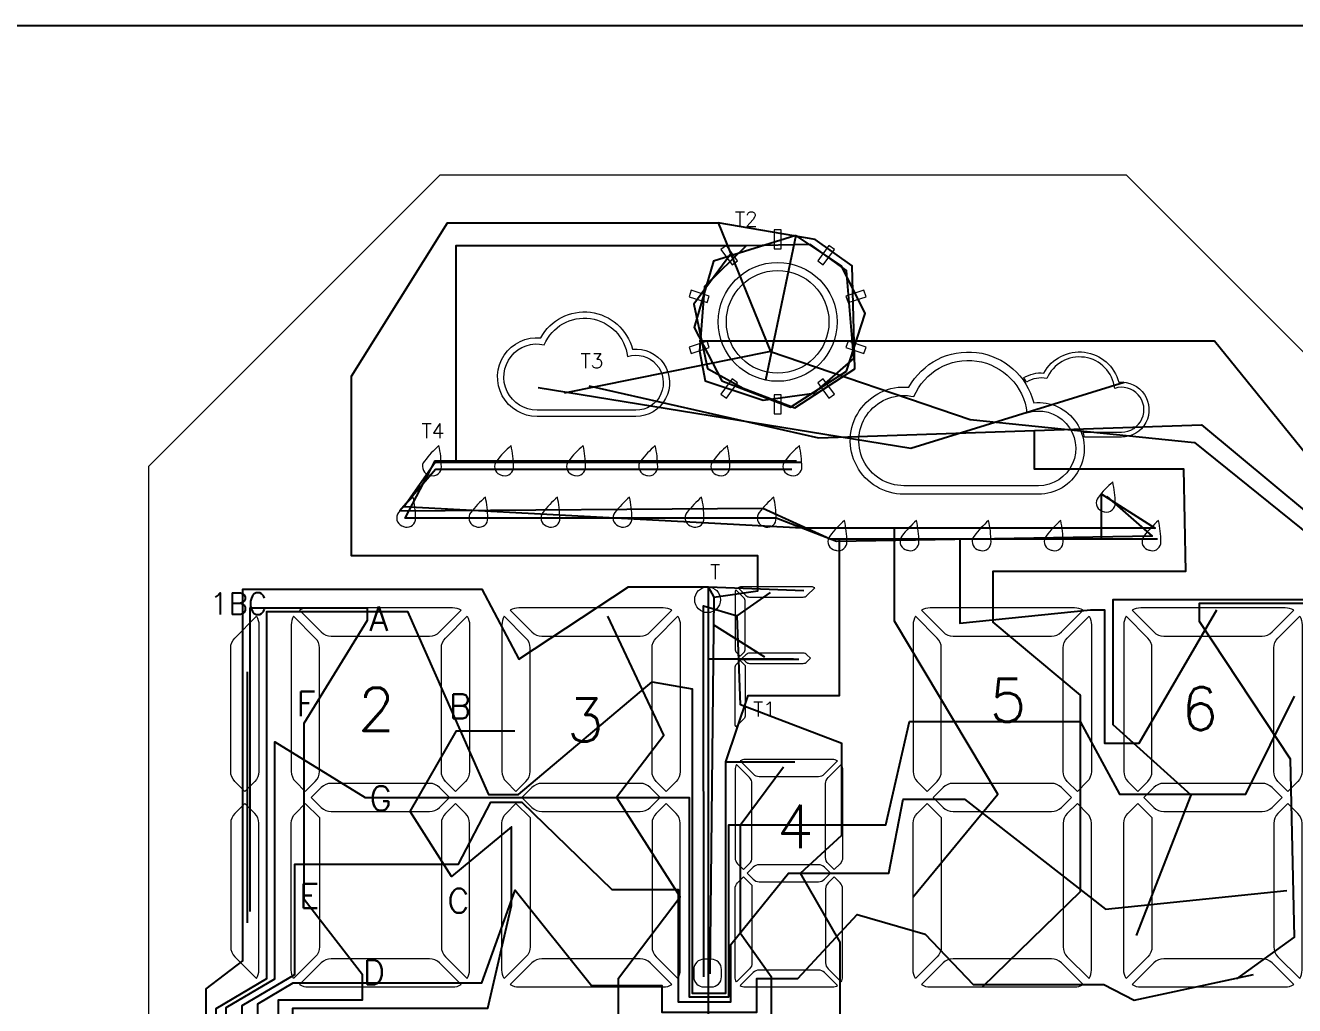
# Model space of a CAD drawing. Header units: millimetres. Extents: x -2138 to 1406, y 307 to 1926.
# Drawn here: x -1989.63 to -1940.33, y 1887.97 to 1926.03 of the extents above; entities that cross this region are included whole.
import ezdxf

# ---------------------------------------------------------------- set-up
doc = ezdxf.new("R2010")
doc.units = ezdxf.units.MM
doc.header["$LTSCALE"] = 3
for name, color, linetype in [('BOT', 6, 'Continuous'), ('dim', 3, 'Continuous'), ('TOP', 4, 'Continuous')]:
    doc.layers.add(name, color=color, linetype=linetype)
doc.styles.get("Standard").update_dxf_attribs({"font": 'txt.shx'})

msp = doc.modelspace()

# ---------------------------------------------------------------- linework, layer by layer
msp.add_lwpolyline([(-2137.52, 1926.033), (-1841.736, 1926.033), (-1841.736, 1717.767), (-2137.52, 1717.767)], close=True)
at = {"lineweight": 0, "ltscale": 0.1}
msp.add_lwpolyline([(-1935.55, 1908.909), (-1946.864, 1920.223), (-1973.536, 1920.223), (-1984.85, 1908.909), (-1984.85, 1881.036), (-1973.536, 1869.723), (-1946.864, 1869.723), (-1935.55, 1881.036)], close=True, dxfattribs=at)
msp.add_lwpolyline([(-1935.55, 1908.909), (-1946.864, 1920.223), (-1973.536, 1920.223), (-1984.85, 1908.909), (-1984.85, 1881.036), (-1973.536, 1869.723), (-1946.864, 1869.723), (-1935.55, 1881.036)], close=True, dxfattribs=at)
at = {"lineweight": 0}
for points in [[(-1960.542, 1918.088), (-1960.542, 1917.353), (-1960.279, 1917.353), (-1960.279, 1918.088)], [(-1960.542, 1918.088), (-1960.542, 1917.353), (-1960.279, 1917.353), (-1960.279, 1918.088)], [(-1962.614, 1917.33), (-1962.182, 1916.735), (-1961.97, 1916.889), (-1962.402, 1917.484)], [(-1962.614, 1917.33), (-1962.182, 1916.735), (-1961.97, 1916.889), (-1962.402, 1917.484)], [(-1958.419, 1917.484), (-1958.851, 1916.889), (-1958.639, 1916.735), (-1958.207, 1917.33)], [(-1958.419, 1917.484), (-1958.851, 1916.889), (-1958.639, 1916.735), (-1958.207, 1917.33)], [(-1963.845, 1915.498), (-1963.146, 1915.271), (-1963.065, 1915.52), (-1963.764, 1915.747)], [(-1963.845, 1915.498), (-1963.146, 1915.271), (-1963.065, 1915.52), (-1963.764, 1915.747)], [(-1957.058, 1915.747), (-1957.757, 1915.52), (-1957.675, 1915.271), (-1956.976, 1915.498)], [(-1957.058, 1915.747), (-1957.757, 1915.52), (-1957.675, 1915.271), (-1956.976, 1915.498)], [(-1963.764, 1913.293), (-1963.065, 1913.52), (-1963.146, 1913.769), (-1963.845, 1913.542)], [(-1963.764, 1913.293), (-1963.065, 1913.52), (-1963.146, 1913.769), (-1963.845, 1913.542)], [(-1956.976, 1913.542), (-1957.675, 1913.769), (-1957.757, 1913.52), (-1957.058, 1913.293)], [(-1956.976, 1913.542), (-1957.675, 1913.769), (-1957.757, 1913.52), (-1957.058, 1913.293)], [(-1962.402, 1911.556), (-1961.97, 1912.151), (-1962.182, 1912.305), (-1962.614, 1911.71)], [(-1962.402, 1911.556), (-1961.97, 1912.151), (-1962.182, 1912.305), (-1962.614, 1911.71)], [(-1958.207, 1911.71), (-1958.639, 1912.305), (-1958.851, 1912.151), (-1958.419, 1911.556)], [(-1958.207, 1911.71), (-1958.639, 1912.305), (-1958.851, 1912.151), (-1958.419, 1911.556)], [(-1960.279, 1910.952), (-1960.279, 1911.687), (-1960.542, 1911.687), (-1960.542, 1910.952)], [(-1960.279, 1910.952), (-1960.279, 1911.687), (-1960.542, 1911.687), (-1960.542, 1910.952)]]:
    msp.add_lwpolyline(points, close=True, dxfattribs=at)
for points in [[(-1966.051, 1913.458, -1.05221), (-1965.918, 1910.847), (-1969.757, 1910.847, -1.048484), (-1969.613, 1913.901, -0.681114)], [(-1966.051, 1913.458, -1.05221), (-1965.918, 1910.847), (-1969.757, 1910.847, -1.048484), (-1969.613, 1913.901, -0.681114)], [(-1966.244, 1913.172, -1.168759), (-1965.918, 1911.09), (-1969.757, 1911.09, -1.118179), (-1969.473, 1913.633, -0.771436)], [(-1966.244, 1913.172, -1.168759), (-1965.918, 1911.09), (-1969.757, 1911.09, -1.118179), (-1969.473, 1913.633, -0.771436)], [(-1950.464, 1911.38, -1.05221), (-1950.283, 1907.827), (-1955.507, 1907.827, -1.048484), (-1955.31, 1911.982, -0.681114)], [(-1950.464, 1911.38, -1.05221), (-1950.283, 1907.827), (-1955.507, 1907.827, -1.048484), (-1955.31, 1911.982, -0.681114)], [(-1950.857, 1912.346, -0.166253), (-1950.071, 1912.534, -0.681114), (-1947.164, 1912.173, -1.05221), (-1947.055, 1910.042), (-1948.488, 1910.042, 0.028015), (-1948.548, 1910.24), (-1947.055, 1910.24, 1.168759), (-1947.321, 1911.939, 0.771436), (-1949.957, 1912.316, 0.197214), (-1950.744, 1912.184, 0.018431)], [(-1950.857, 1912.346, -0.166253), (-1950.071, 1912.534, -0.681114), (-1947.164, 1912.173, -1.05221), (-1947.055, 1910.042), (-1948.488, 1910.042, 0.028015), (-1948.548, 1910.24), (-1947.055, 1910.24, 1.168759), (-1947.321, 1911.939, 0.771436), (-1949.957, 1912.316, 0.197214), (-1950.744, 1912.184, 0.018431)], [(-1950.727, 1910.99, -1.168759), (-1950.283, 1908.157), (-1955.507, 1908.157, -1.118179), (-1955.119, 1911.618, -0.771436)], [(-1950.727, 1910.99, -1.168759), (-1950.283, 1908.157), (-1955.507, 1908.157, -1.118179), (-1955.119, 1911.618, -0.771436)]]:
    msp.add_lwpolyline(points, format="xyb", close=True, dxfattribs=at)
at = {"lineweight": 0, "ltscale": 0.1}
for points in [[(-1973.87, 1908.553, 0.483855), (-1973.471, 1908.894, 0.051129), (-1973.564, 1909.717, 0.051129), (-1974.132, 1909.114, 0.494902), (-1974.006, 1908.597, 0.060401)], [(-1973.87, 1908.553, 0.483855), (-1973.471, 1908.894, 0.051129), (-1973.564, 1909.717, 0.051129), (-1974.132, 1909.114, 0.494902), (-1974.006, 1908.597, 0.060401)], [(-1971.07, 1908.553, 0.483855), (-1970.671, 1908.894, 0.051129), (-1970.764, 1909.717, 0.051129), (-1971.332, 1909.114, 0.494902), (-1971.206, 1908.597, 0.060401)], [(-1971.07, 1908.553, 0.483855), (-1970.671, 1908.894, 0.051129), (-1970.764, 1909.717, 0.051129), (-1971.332, 1909.114, 0.494902), (-1971.206, 1908.597, 0.060401)], [(-1968.27, 1908.553, 0.483855), (-1967.871, 1908.894, 0.051129), (-1967.964, 1909.717, 0.051129), (-1968.532, 1909.114, 0.494902), (-1968.406, 1908.597, 0.060401)], [(-1968.27, 1908.553, 0.483855), (-1967.871, 1908.894, 0.051129), (-1967.964, 1909.717, 0.051129), (-1968.532, 1909.114, 0.494902), (-1968.406, 1908.597, 0.060401)], [(-1965.47, 1908.553, 0.483855), (-1965.071, 1908.894, 0.051129), (-1965.164, 1909.717, 0.051129), (-1965.732, 1909.114, 0.494902), (-1965.606, 1908.597, 0.060401)], [(-1965.47, 1908.553, 0.483855), (-1965.071, 1908.894, 0.051129), (-1965.164, 1909.717, 0.051129), (-1965.732, 1909.114, 0.494902), (-1965.606, 1908.597, 0.060401)], [(-1962.67, 1908.553, 0.483855), (-1962.271, 1908.894, 0.051129), (-1962.364, 1909.717, 0.051129), (-1962.932, 1909.114, 0.494902), (-1962.806, 1908.597, 0.060401)], [(-1962.67, 1908.553, 0.483855), (-1962.271, 1908.894, 0.051129), (-1962.364, 1909.717, 0.051129), (-1962.932, 1909.114, 0.494902), (-1962.806, 1908.597, 0.060401)], [(-1959.87, 1908.553, 0.483855), (-1959.471, 1908.894, 0.051129), (-1959.564, 1909.717, 0.051129), (-1960.132, 1909.114, 0.494902), (-1960.006, 1908.597, 0.060401)], [(-1959.87, 1908.553, 0.483855), (-1959.471, 1908.894, 0.051129), (-1959.564, 1909.717, 0.051129), (-1960.132, 1909.114, 0.494902), (-1960.006, 1908.597, 0.060401)], [(-1947.7, 1907.142, 0.483855), (-1947.301, 1907.483, 0.051129), (-1947.395, 1908.306, 0.051129), (-1947.963, 1907.703, 0.494902), (-1947.837, 1907.186, 0.060401)], [(-1947.7, 1907.142, 0.483855), (-1947.301, 1907.483, 0.051129), (-1947.395, 1908.306, 0.051129), (-1947.963, 1907.703, 0.494902), (-1947.837, 1907.186, 0.060401)], [(-1974.87, 1906.553, 0.483855), (-1974.471, 1906.894, 0.051129), (-1974.564, 1907.717, 0.051129), (-1975.132, 1907.114, 0.494902), (-1975.006, 1906.597, 0.060401)], [(-1974.87, 1906.553, 0.483855), (-1974.471, 1906.894, 0.051129), (-1974.564, 1907.717, 0.051129), (-1975.132, 1907.114, 0.494902), (-1975.006, 1906.597, 0.060401)], [(-1972.07, 1906.553, 0.483855), (-1971.671, 1906.894, 0.051129), (-1971.764, 1907.717, 0.051129), (-1972.332, 1907.114, 0.494902), (-1972.206, 1906.597, 0.060401)], [(-1972.07, 1906.553, 0.483855), (-1971.671, 1906.894, 0.051129), (-1971.764, 1907.717, 0.051129), (-1972.332, 1907.114, 0.494902), (-1972.206, 1906.597, 0.060401)], [(-1969.27, 1906.553, 0.483855), (-1968.871, 1906.894, 0.051129), (-1968.964, 1907.717, 0.051129), (-1969.532, 1907.114, 0.494902), (-1969.406, 1906.597, 0.060401)], [(-1969.27, 1906.553, 0.483855), (-1968.871, 1906.894, 0.051129), (-1968.964, 1907.717, 0.051129), (-1969.532, 1907.114, 0.494902), (-1969.406, 1906.597, 0.060401)], [(-1966.47, 1906.553, 0.483855), (-1966.071, 1906.894, 0.051129), (-1966.164, 1907.717, 0.051129), (-1966.732, 1907.114, 0.494902), (-1966.606, 1906.597, 0.060401)], [(-1966.47, 1906.553, 0.483855), (-1966.071, 1906.894, 0.051129), (-1966.164, 1907.717, 0.051129), (-1966.732, 1907.114, 0.494902), (-1966.606, 1906.597, 0.060401)], [(-1963.67, 1906.553, 0.483855), (-1963.271, 1906.894, 0.051129), (-1963.364, 1907.717, 0.051129), (-1963.932, 1907.114, 0.494902), (-1963.806, 1906.597, 0.060401)], [(-1963.67, 1906.553, 0.483855), (-1963.271, 1906.894, 0.051129), (-1963.364, 1907.717, 0.051129), (-1963.932, 1907.114, 0.494902), (-1963.806, 1906.597, 0.060401)], [(-1960.87, 1906.553, 0.483855), (-1960.471, 1906.894, 0.051129), (-1960.564, 1907.717, 0.051129), (-1961.132, 1907.114, 0.494902), (-1961.006, 1906.597, 0.060401)], [(-1960.87, 1906.553, 0.483855), (-1960.471, 1906.894, 0.051129), (-1960.564, 1907.717, 0.051129), (-1961.132, 1907.114, 0.494902), (-1961.006, 1906.597, 0.060401)], [(-1958.122, 1905.642, 0.483855), (-1957.723, 1905.983, 0.051129), (-1957.816, 1906.806, 0.051129), (-1958.384, 1906.203, 0.494902), (-1958.259, 1905.686, 0.060401)], [(-1958.122, 1905.642, 0.483855), (-1957.723, 1905.983, 0.051129), (-1957.816, 1906.806, 0.051129), (-1958.384, 1906.203, 0.494902), (-1958.259, 1905.686, 0.060401)], [(-1955.322, 1905.642, 0.483855), (-1954.923, 1905.983, 0.051129), (-1955.016, 1906.806, 0.051129), (-1955.584, 1906.203, 0.494902), (-1955.459, 1905.686, 0.060401)], [(-1955.322, 1905.642, 0.483855), (-1954.923, 1905.983, 0.051129), (-1955.016, 1906.806, 0.051129), (-1955.584, 1906.203, 0.494902), (-1955.459, 1905.686, 0.060401)], [(-1952.522, 1905.642, 0.483855), (-1952.123, 1905.983, 0.051129), (-1952.216, 1906.806, 0.051129), (-1952.784, 1906.203, 0.494902), (-1952.659, 1905.686, 0.060401)], [(-1952.522, 1905.642, 0.483855), (-1952.123, 1905.983, 0.051129), (-1952.216, 1906.806, 0.051129), (-1952.784, 1906.203, 0.494902), (-1952.659, 1905.686, 0.060401)], [(-1949.722, 1905.642, 0.483855), (-1949.323, 1905.983, 0.051129), (-1949.416, 1906.806, 0.051129), (-1949.984, 1906.203, 0.494902), (-1949.859, 1905.686, 0.060401)], [(-1949.722, 1905.642, 0.483855), (-1949.323, 1905.983, 0.051129), (-1949.416, 1906.806, 0.051129), (-1949.984, 1906.203, 0.494902), (-1949.859, 1905.686, 0.060401)], [(-1945.922, 1905.642, 0.483855), (-1945.523, 1905.983, 0.051129), (-1945.616, 1906.806, 0.051129), (-1946.184, 1906.203, 0.494902), (-1946.059, 1905.686, 0.060401)], [(-1945.922, 1905.642, 0.483855), (-1945.523, 1905.983, 0.051129), (-1945.616, 1906.806, 0.051129), (-1946.184, 1906.203, 0.494902), (-1946.059, 1905.686, 0.060401)], [(-1962.033, 1904.114, 0.133447), (-1962.065, 1903.994), (-1962.065, 1901.82, 0.198912), (-1962.007, 1901.68), (-1961.868, 1901.54), (-1961.727, 1901.681, 0.198912), (-1961.668, 1901.821), (-1961.668, 1903.668, 0.198912), (-1961.727, 1903.808)], [(-1962.033, 1904.114, 0.133447), (-1962.065, 1903.994), (-1962.065, 1901.82, 0.198912), (-1962.007, 1901.68), (-1961.868, 1901.54), (-1961.727, 1901.681, 0.198912), (-1961.668, 1901.821), (-1961.668, 1903.668, 0.198912), (-1961.727, 1903.808)], [(-1961.949, 1904.198), (-1961.643, 1903.893, 0.198912), (-1961.503, 1903.835), (-1959.418, 1903.835, 0.198912), (-1959.277, 1903.893), (-1958.972, 1904.198, 0.134596), (-1959.093, 1904.232), (-1961.827, 1904.232, 0.134498)], [(-1961.949, 1904.198), (-1961.643, 1903.893, 0.198912), (-1961.503, 1903.835), (-1959.418, 1903.835, 0.198912), (-1959.277, 1903.893), (-1958.972, 1904.198, 0.134596), (-1959.093, 1904.232), (-1961.827, 1904.232, 0.134498)], [(-1978.979, 1903.322), (-1978.136, 1902.479, 0.198912), (-1977.749, 1902.318), (-1973.93, 1902.318, 0.198912), (-1973.543, 1902.479), (-1972.7, 1903.321, 0.134596), (-1973.035, 1903.413), (-1978.644, 1903.413, 0.134498)], [(-1978.979, 1903.322), (-1978.136, 1902.479, 0.198912), (-1977.749, 1902.318), (-1973.93, 1902.318, 0.198912), (-1973.543, 1902.479), (-1972.7, 1903.321, 0.134596), (-1973.035, 1903.413), (-1978.644, 1903.413, 0.134498)], [(-1970.797, 1903.322), (-1969.955, 1902.479, 0.198912), (-1969.567, 1902.318), (-1965.748, 1902.318, 0.198912), (-1965.361, 1902.479), (-1964.518, 1903.321, 0.134596), (-1964.853, 1903.413), (-1970.463, 1903.413, 0.134498)], [(-1970.797, 1903.322), (-1969.955, 1902.479, 0.198912), (-1969.567, 1902.318), (-1965.748, 1902.318, 0.198912), (-1965.361, 1902.479), (-1964.518, 1903.321, 0.134596), (-1964.853, 1903.413), (-1970.463, 1903.413, 0.134498)], [(-1954.827, 1903.322), (-1953.984, 1902.479, 0.198912), (-1953.597, 1902.318), (-1949.778, 1902.318, 0.198912), (-1949.391, 1902.479), (-1948.548, 1903.321, 0.134596), (-1948.883, 1903.413), (-1954.492, 1903.413, 0.134498)], [(-1954.827, 1903.322), (-1953.984, 1902.479, 0.198912), (-1953.597, 1902.318), (-1949.778, 1902.318, 0.198912), (-1949.391, 1902.479), (-1948.548, 1903.321, 0.134596), (-1948.883, 1903.413), (-1954.492, 1903.413, 0.134498)], [(-1946.646, 1903.322), (-1945.803, 1902.479, 0.198912), (-1945.416, 1902.318), (-1941.596, 1902.318, 0.198912), (-1941.209, 1902.479), (-1940.366, 1903.321, 0.134596), (-1940.702, 1903.413), (-1946.311, 1903.413, 0.134498)], [(-1946.646, 1903.322), (-1945.803, 1902.479, 0.198912), (-1945.416, 1902.318), (-1941.596, 1902.318, 0.198912), (-1941.209, 1902.479), (-1940.366, 1903.321, 0.134596), (-1940.702, 1903.413), (-1946.311, 1903.413, 0.134498)], [(-1980.65, 1903.089, -0.133349), (-1980.559, 1902.756), (-1980.559, 1897.059, -0.198912), (-1980.72, 1896.671), (-1981.105, 1896.286), (-1981.494, 1896.676, -0.198912), (-1981.654, 1897.063), (-1981.654, 1901.857, -0.198912), (-1981.494, 1902.244)], [(-1980.65, 1903.089, -0.133349), (-1980.559, 1902.756), (-1980.559, 1897.059, -0.198912), (-1980.72, 1896.671), (-1981.105, 1896.286), (-1981.494, 1896.676, -0.198912), (-1981.654, 1897.063), (-1981.654, 1901.857, -0.198912), (-1981.494, 1902.244)], [(-1979.211, 1903.089, 0.133447), (-1979.301, 1902.756), (-1979.301, 1897.059, 0.198912), (-1979.141, 1896.672), (-1978.756, 1896.286), (-1978.367, 1896.675, 0.198912), (-1978.206, 1897.063), (-1978.206, 1901.857, 0.198912), (-1978.367, 1902.245)], [(-1979.211, 1903.089, 0.133447), (-1979.301, 1902.756), (-1979.301, 1897.059, 0.198912), (-1979.141, 1896.672), (-1978.756, 1896.286), (-1978.367, 1896.675, 0.198912), (-1978.206, 1897.063), (-1978.206, 1901.857, 0.198912), (-1978.367, 1902.245)], [(-1972.468, 1903.089, -0.133349), (-1972.378, 1902.756), (-1972.378, 1897.059, -0.198912), (-1972.538, 1896.671), (-1972.923, 1896.286), (-1973.312, 1896.676, -0.198912), (-1973.473, 1897.063), (-1973.473, 1901.857, -0.198912), (-1973.312, 1902.244)], [(-1972.468, 1903.089, -0.133349), (-1972.378, 1902.756), (-1972.378, 1897.059, -0.198912), (-1972.538, 1896.671), (-1972.923, 1896.286), (-1973.312, 1896.676, -0.198912), (-1973.473, 1897.063), (-1973.473, 1901.857, -0.198912), (-1973.312, 1902.244)], [(-1971.029, 1903.089, 0.133447), (-1971.12, 1902.756), (-1971.12, 1897.059, 0.198912), (-1970.959, 1896.672), (-1970.574, 1896.286), (-1970.185, 1896.675, 0.198912), (-1970.025, 1897.063), (-1970.025, 1901.857, 0.198912), (-1970.185, 1902.245)], [(-1971.029, 1903.089, 0.133447), (-1971.12, 1902.756), (-1971.12, 1897.059, 0.198912), (-1970.959, 1896.672), (-1970.574, 1896.286), (-1970.185, 1896.675, 0.198912), (-1970.025, 1897.063), (-1970.025, 1901.857, 0.198912), (-1970.185, 1902.245)], [(-1964.286, 1903.089, -0.133349), (-1964.196, 1902.756), (-1964.196, 1897.059, -0.198912), (-1964.357, 1896.671), (-1964.742, 1896.286), (-1965.131, 1896.676, -0.198912), (-1965.291, 1897.063), (-1965.291, 1901.857, -0.198912), (-1965.131, 1902.244)], [(-1964.286, 1903.089, -0.133349), (-1964.196, 1902.756), (-1964.196, 1897.059, -0.198912), (-1964.357, 1896.671), (-1964.742, 1896.286), (-1965.131, 1896.676, -0.198912), (-1965.291, 1897.063), (-1965.291, 1901.857, -0.198912), (-1965.131, 1902.244)], [(-1955.059, 1903.089, 0.133447), (-1955.149, 1902.756), (-1955.149, 1897.059, 0.198912), (-1954.989, 1896.672), (-1954.604, 1896.286), (-1954.215, 1896.675, 0.198912), (-1954.055, 1897.063), (-1954.055, 1901.857, 0.198912), (-1954.215, 1902.245)], [(-1955.059, 1903.089, 0.133447), (-1955.149, 1902.756), (-1955.149, 1897.059, 0.198912), (-1954.989, 1896.672), (-1954.604, 1896.286), (-1954.215, 1896.675, 0.198912), (-1954.055, 1897.063), (-1954.055, 1901.857, 0.198912), (-1954.215, 1902.245)], [(-1948.316, 1903.089, -0.133349), (-1948.226, 1902.756), (-1948.226, 1897.059, -0.198912), (-1948.386, 1896.671), (-1948.771, 1896.286), (-1949.161, 1896.676, -0.198912), (-1949.321, 1897.063), (-1949.321, 1901.857, -0.198912), (-1949.161, 1902.244)], [(-1948.316, 1903.089, -0.133349), (-1948.226, 1902.756), (-1948.226, 1897.059, -0.198912), (-1948.386, 1896.671), (-1948.771, 1896.286), (-1949.161, 1896.676, -0.198912), (-1949.321, 1897.063), (-1949.321, 1901.857, -0.198912), (-1949.161, 1902.244)], [(-1946.878, 1903.089, 0.133447), (-1946.968, 1902.756), (-1946.968, 1897.059, 0.198912), (-1946.808, 1896.672), (-1946.422, 1896.286), (-1946.033, 1896.675, 0.198912), (-1945.873, 1897.063), (-1945.873, 1901.857, 0.198912), (-1946.033, 1902.245)], [(-1946.878, 1903.089, 0.133447), (-1946.968, 1902.756), (-1946.968, 1897.059, 0.198912), (-1946.808, 1896.672), (-1946.422, 1896.286), (-1946.033, 1896.675, 0.198912), (-1945.873, 1897.063), (-1945.873, 1901.857, 0.198912), (-1946.033, 1902.245)], [(-1940.135, 1903.089, -0.133349), (-1940.045, 1902.756), (-1940.045, 1897.059, -0.198912), (-1940.205, 1896.671), (-1940.59, 1896.286), (-1940.979, 1896.676, -0.198912), (-1941.139, 1897.063), (-1941.139, 1901.857, -0.198912), (-1940.979, 1902.244)], [(-1940.135, 1903.089, -0.133349), (-1940.045, 1902.756), (-1940.045, 1897.059, -0.198912), (-1940.205, 1896.671), (-1940.59, 1896.286), (-1940.979, 1896.676, -0.198912), (-1941.139, 1897.063), (-1941.139, 1901.857, -0.198912), (-1940.979, 1902.244)], [(-1962.033, 1898.798, -0.133447), (-1962.065, 1898.918), (-1962.065, 1901.092, -0.198912), (-1962.007, 1901.232), (-1961.868, 1901.372), (-1961.668, 1901.173), (-1961.668, 1899.244, -0.198912), (-1961.727, 1899.104)], [(-1962.033, 1898.798, -0.133447), (-1962.065, 1898.918), (-1962.065, 1901.092, -0.198912), (-1962.007, 1901.232), (-1961.868, 1901.372), (-1961.668, 1901.173), (-1961.668, 1899.244, -0.198912), (-1961.727, 1899.104)], [(-1961.783, 1901.456), (-1961.643, 1901.316, 0.198912), (-1961.503, 1901.258), (-1959.418, 1901.258, 0.198912), (-1959.277, 1901.316), (-1959.137, 1901.456), (-1959.277, 1901.596, 0.198912), (-1959.418, 1901.654), (-1961.503, 1901.654, 0.198912), (-1961.643, 1901.596)], [(-1961.783, 1901.456), (-1961.643, 1901.316, 0.198912), (-1961.503, 1901.258), (-1959.418, 1901.258, 0.198912), (-1959.277, 1901.316), (-1959.137, 1901.456), (-1959.277, 1901.596, 0.198912), (-1959.418, 1901.654), (-1961.503, 1901.654, 0.198912), (-1961.643, 1901.596)], [(-1961.872, 1897.471), (-1961.366, 1896.965, 0.198912), (-1961.134, 1896.869), (-1958.822, 1896.869, 0.198912), (-1958.59, 1896.965), (-1958.084, 1897.471, 0.134596), (-1958.285, 1897.526), (-1961.671, 1897.526, 0.134498)], [(-1961.872, 1897.471), (-1961.366, 1896.965, 0.198912), (-1961.134, 1896.869), (-1958.822, 1896.869, 0.198912), (-1958.59, 1896.965), (-1958.084, 1897.471, 0.134596), (-1958.285, 1897.526), (-1961.671, 1897.526, 0.134498)], [(-1962.011, 1897.331, 0.133447), (-1962.065, 1897.132), (-1962.065, 1893.713, 0.198912), (-1961.969, 1893.481), (-1961.738, 1893.25), (-1961.504, 1893.483, 0.198912), (-1961.408, 1893.716), (-1961.408, 1896.592, 0.198912), (-1961.504, 1896.825)], [(-1962.011, 1897.331, 0.133447), (-1962.065, 1897.132), (-1962.065, 1893.713, 0.198912), (-1961.969, 1893.481), (-1961.738, 1893.25), (-1961.504, 1893.483, 0.198912), (-1961.408, 1893.716), (-1961.408, 1896.592, 0.198912), (-1961.504, 1896.825)], [(-1957.945, 1897.331, -0.133349), (-1957.891, 1897.132), (-1957.891, 1893.713, -0.198912), (-1957.987, 1893.481), (-1958.218, 1893.25), (-1958.452, 1893.484, -0.198912), (-1958.548, 1893.716), (-1958.548, 1896.592, -0.198912), (-1958.452, 1896.825)], [(-1957.945, 1897.331, -0.133349), (-1957.891, 1897.132), (-1957.891, 1893.713, -0.198912), (-1957.987, 1893.481), (-1958.218, 1893.25), (-1958.452, 1893.484, -0.198912), (-1958.548, 1893.716), (-1958.548, 1896.592, -0.198912), (-1958.452, 1896.825)], [(-1978.523, 1896.054), (-1978.136, 1895.667, 0.198912), (-1977.749, 1895.507), (-1973.93, 1895.507, 0.198912), (-1973.543, 1895.667), (-1973.155, 1896.054), (-1973.543, 1896.441, 0.198912), (-1973.93, 1896.602), (-1977.749, 1896.602, 0.198912), (-1978.136, 1896.441)], [(-1978.523, 1896.054), (-1978.136, 1895.667, 0.198912), (-1977.749, 1895.507), (-1973.93, 1895.507, 0.198912), (-1973.543, 1895.667), (-1973.155, 1896.054), (-1973.543, 1896.441, 0.198912), (-1973.93, 1896.602), (-1977.749, 1896.602, 0.198912), (-1978.136, 1896.441)], [(-1970.342, 1896.054), (-1969.955, 1895.667, 0.198912), (-1969.567, 1895.507), (-1965.748, 1895.507, 0.198912), (-1965.361, 1895.667), (-1964.974, 1896.054), (-1965.361, 1896.441, 0.198912), (-1965.748, 1896.602), (-1969.567, 1896.602, 0.198912), (-1969.955, 1896.441)], [(-1970.342, 1896.054), (-1969.955, 1895.667, 0.198912), (-1969.567, 1895.507), (-1965.748, 1895.507, 0.198912), (-1965.361, 1895.667), (-1964.974, 1896.054), (-1965.361, 1896.441, 0.198912), (-1965.748, 1896.602), (-1969.567, 1896.602, 0.198912), (-1969.955, 1896.441)], [(-1954.372, 1896.054), (-1953.984, 1895.667, 0.198912), (-1953.597, 1895.507), (-1949.778, 1895.507, 0.198912), (-1949.391, 1895.667), (-1949.004, 1896.054), (-1949.391, 1896.441, 0.198912), (-1949.778, 1896.602), (-1953.597, 1896.602, 0.198912), (-1953.984, 1896.441)], [(-1954.372, 1896.054), (-1953.984, 1895.667, 0.198912), (-1953.597, 1895.507), (-1949.778, 1895.507, 0.198912), (-1949.391, 1895.667), (-1949.004, 1896.054), (-1949.391, 1896.441, 0.198912), (-1949.778, 1896.602), (-1953.597, 1896.602, 0.198912), (-1953.984, 1896.441)], [(-1946.19, 1896.054), (-1945.803, 1895.667, 0.198912), (-1945.416, 1895.507), (-1941.596, 1895.507, 0.198912), (-1941.209, 1895.667), (-1940.822, 1896.054), (-1941.209, 1896.441, 0.198912), (-1941.596, 1896.602), (-1945.416, 1896.602, 0.198912), (-1945.803, 1896.441)], [(-1946.19, 1896.054), (-1945.803, 1895.667, 0.198912), (-1945.416, 1895.507), (-1941.596, 1895.507, 0.198912), (-1941.209, 1895.667), (-1940.822, 1896.054), (-1941.209, 1896.441, 0.198912), (-1941.596, 1896.602), (-1945.416, 1896.602, 0.198912), (-1945.803, 1896.441)], [(-1980.65, 1889.02, 0.133349), (-1980.559, 1889.352), (-1980.559, 1895.05, 0.198912), (-1980.72, 1895.437), (-1981.105, 1895.822), (-1981.494, 1895.433, 0.198912), (-1981.654, 1895.045), (-1981.654, 1890.251, 0.198912), (-1981.494, 1889.864)], [(-1980.65, 1889.02, 0.133349), (-1980.559, 1889.352), (-1980.559, 1895.05, 0.198912), (-1980.72, 1895.437), (-1981.105, 1895.822), (-1981.494, 1895.433, 0.198912), (-1981.654, 1895.045), (-1981.654, 1890.251, 0.198912), (-1981.494, 1889.864)], [(-1979.211, 1889.02, -0.133447), (-1979.301, 1889.352), (-1979.301, 1895.05, -0.198912), (-1979.141, 1895.437), (-1978.756, 1895.822), (-1978.206, 1895.273), (-1978.206, 1890.251, -0.198912), (-1978.367, 1889.864)], [(-1979.211, 1889.02, -0.133447), (-1979.301, 1889.352), (-1979.301, 1895.05, -0.198912), (-1979.141, 1895.437), (-1978.756, 1895.822), (-1978.206, 1895.273), (-1978.206, 1890.251, -0.198912), (-1978.367, 1889.864)], [(-1972.468, 1889.02, 0.133349), (-1972.378, 1889.352), (-1972.378, 1895.05, 0.198912), (-1972.538, 1895.437), (-1972.923, 1895.822), (-1973.312, 1895.433, 0.198912), (-1973.473, 1895.045), (-1973.473, 1890.251, 0.198912), (-1973.312, 1889.864)], [(-1972.468, 1889.02, 0.133349), (-1972.378, 1889.352), (-1972.378, 1895.05, 0.198912), (-1972.538, 1895.437), (-1972.923, 1895.822), (-1973.312, 1895.433, 0.198912), (-1973.473, 1895.045), (-1973.473, 1890.251, 0.198912), (-1973.312, 1889.864)], [(-1971.029, 1889.02, -0.133447), (-1971.12, 1889.352), (-1971.12, 1895.05, -0.198912), (-1970.959, 1895.437), (-1970.574, 1895.822), (-1970.025, 1895.273), (-1970.025, 1890.251, -0.198912), (-1970.185, 1889.864)], [(-1971.029, 1889.02, -0.133447), (-1971.12, 1889.352), (-1971.12, 1895.05, -0.198912), (-1970.959, 1895.437), (-1970.574, 1895.822), (-1970.025, 1895.273), (-1970.025, 1890.251, -0.198912), (-1970.185, 1889.864)], [(-1964.286, 1889.02, 0.133349), (-1964.196, 1889.352), (-1964.196, 1895.05, 0.198912), (-1964.357, 1895.437), (-1964.742, 1895.822), (-1965.131, 1895.433, 0.198912), (-1965.291, 1895.045), (-1965.291, 1890.251, 0.198912), (-1965.131, 1889.864)], [(-1964.286, 1889.02, 0.133349), (-1964.196, 1889.352), (-1964.196, 1895.05, 0.198912), (-1964.357, 1895.437), (-1964.742, 1895.822), (-1965.131, 1895.433, 0.198912), (-1965.291, 1895.045), (-1965.291, 1890.251, 0.198912), (-1965.131, 1889.864)], [(-1955.059, 1889.02, -0.133447), (-1955.149, 1889.352), (-1955.149, 1895.05, -0.198912), (-1954.989, 1895.437), (-1954.604, 1895.822), (-1954.055, 1895.273), (-1954.055, 1890.251, -0.198912), (-1954.215, 1889.864)], [(-1955.059, 1889.02, -0.133447), (-1955.149, 1889.352), (-1955.149, 1895.05, -0.198912), (-1954.989, 1895.437), (-1954.604, 1895.822), (-1954.055, 1895.273), (-1954.055, 1890.251, -0.198912), (-1954.215, 1889.864)], [(-1948.316, 1889.02, 0.133349), (-1948.226, 1889.352), (-1948.226, 1895.05, 0.198912), (-1948.386, 1895.437), (-1948.771, 1895.822), (-1949.161, 1895.433, 0.198912), (-1949.321, 1895.045), (-1949.321, 1890.251, 0.198912), (-1949.161, 1889.864)], [(-1948.316, 1889.02, 0.133349), (-1948.226, 1889.352), (-1948.226, 1895.05, 0.198912), (-1948.386, 1895.437), (-1948.771, 1895.822), (-1949.161, 1895.433, 0.198912), (-1949.321, 1895.045), (-1949.321, 1890.251, 0.198912), (-1949.161, 1889.864)], [(-1946.878, 1889.02, -0.133447), (-1946.968, 1889.352), (-1946.968, 1895.05, -0.198912), (-1946.808, 1895.437), (-1946.422, 1895.822), (-1945.873, 1895.273), (-1945.873, 1890.251, -0.198912), (-1946.033, 1889.864)], [(-1946.878, 1889.02, -0.133447), (-1946.968, 1889.352), (-1946.968, 1895.05, -0.198912), (-1946.808, 1895.437), (-1946.422, 1895.822), (-1945.873, 1895.273), (-1945.873, 1890.251, -0.198912), (-1946.033, 1889.864)], [(-1940.135, 1889.02, 0.133349), (-1940.045, 1889.352), (-1940.045, 1895.05, 0.198912), (-1940.205, 1895.437), (-1940.59, 1895.822), (-1940.979, 1895.433, 0.198912), (-1941.139, 1895.045), (-1941.139, 1890.251, 0.198912), (-1940.979, 1889.864)], [(-1940.135, 1889.02, 0.133349), (-1940.045, 1889.352), (-1940.045, 1895.05, 0.198912), (-1940.205, 1895.437), (-1940.59, 1895.822), (-1940.979, 1895.433, 0.198912), (-1941.139, 1895.045), (-1941.139, 1890.251, 0.198912), (-1940.979, 1889.864)], [(-1961.599, 1893.111), (-1961.366, 1892.878, 0.198912), (-1961.134, 1892.782), (-1958.822, 1892.782, 0.198912), (-1958.59, 1892.878), (-1958.358, 1893.111), (-1958.59, 1893.343, 0.198912), (-1958.822, 1893.439), (-1961.134, 1893.439, 0.198912), (-1961.366, 1893.343)], [(-1961.599, 1893.111), (-1961.366, 1892.878, 0.198912), (-1961.134, 1892.782), (-1958.822, 1892.782, 0.198912), (-1958.59, 1892.878), (-1958.358, 1893.111), (-1958.59, 1893.343, 0.198912), (-1958.822, 1893.439), (-1961.134, 1893.439, 0.198912), (-1961.366, 1893.343)], [(-1962.011, 1888.89, -0.133447), (-1962.065, 1889.089), (-1962.065, 1892.508, -0.198912), (-1961.969, 1892.74), (-1961.738, 1892.971), (-1961.408, 1892.642), (-1961.408, 1889.629, -0.198912), (-1961.504, 1889.396)], [(-1962.011, 1888.89, -0.133447), (-1962.065, 1889.089), (-1962.065, 1892.508, -0.198912), (-1961.969, 1892.74), (-1961.738, 1892.971), (-1961.408, 1892.642), (-1961.408, 1889.629, -0.198912), (-1961.504, 1889.396)], [(-1957.945, 1888.89, 0.133349), (-1957.891, 1889.089), (-1957.891, 1892.508, 0.198912), (-1957.987, 1892.74), (-1958.218, 1892.971), (-1958.452, 1892.738, 0.198912), (-1958.548, 1892.505), (-1958.548, 1889.629, 0.198912), (-1958.452, 1889.397)], [(-1957.945, 1888.89, 0.133349), (-1957.891, 1889.089), (-1957.891, 1892.508, 0.198912), (-1957.987, 1892.74), (-1958.218, 1892.971), (-1958.452, 1892.738, 0.198912), (-1958.548, 1892.505), (-1958.548, 1889.629, 0.198912), (-1958.452, 1889.397)], [(-1978.979, 1888.787, 0.134498), (-1978.644, 1888.695), (-1973.035, 1888.695, 0.134596), (-1972.7, 1888.787), (-1973.543, 1889.63, 0.198912), (-1973.93, 1889.79), (-1977.749, 1889.79, 0.198912), (-1978.136, 1889.63)], [(-1978.979, 1888.787, 0.134498), (-1978.644, 1888.695), (-1973.035, 1888.695, 0.134596), (-1972.7, 1888.787), (-1973.543, 1889.63, 0.198912), (-1973.93, 1889.79), (-1977.749, 1889.79, 0.198912), (-1978.136, 1889.63)], [(-1970.797, 1888.787, 0.134498), (-1970.463, 1888.695), (-1964.853, 1888.695, 0.134596), (-1964.518, 1888.787), (-1965.361, 1889.63, 0.198912), (-1965.748, 1889.79), (-1969.567, 1889.79, 0.198912), (-1969.955, 1889.63)], [(-1970.797, 1888.787, 0.134498), (-1970.463, 1888.695), (-1964.853, 1888.695, 0.134596), (-1964.518, 1888.787), (-1965.361, 1889.63, 0.198912), (-1965.748, 1889.79), (-1969.567, 1889.79, 0.198912), (-1969.955, 1889.63)], [(-1962.594, 1889.086), (-1962.594, 1889.379, 0.414214), (-1962.984, 1889.769), (-1963.277, 1889.769, 0.414214), (-1963.668, 1889.379), (-1963.668, 1889.086, 0.414214), (-1963.277, 1888.695), (-1962.984, 1888.695, 0.414214)], [(-1962.594, 1889.086), (-1962.594, 1889.379, 0.414214), (-1962.984, 1889.769), (-1963.277, 1889.769, 0.414214), (-1963.668, 1889.379), (-1963.668, 1889.086, 0.414214), (-1963.277, 1888.695), (-1962.984, 1888.695, 0.414214)], [(-1954.827, 1888.787, 0.134498), (-1954.492, 1888.695), (-1948.883, 1888.695, 0.134596), (-1948.548, 1888.787), (-1949.391, 1889.63, 0.198912), (-1949.778, 1889.79), (-1953.597, 1889.79, 0.198912), (-1953.984, 1889.63)], [(-1954.827, 1888.787, 0.134498), (-1954.492, 1888.695), (-1948.883, 1888.695, 0.134596), (-1948.548, 1888.787), (-1949.391, 1889.63, 0.198912), (-1949.778, 1889.79), (-1953.597, 1889.79, 0.198912), (-1953.984, 1889.63)], [(-1946.646, 1888.787, 0.134498), (-1946.311, 1888.695), (-1940.702, 1888.695, 0.134596), (-1940.366, 1888.787), (-1941.209, 1889.63, 0.198912), (-1941.596, 1889.79), (-1945.416, 1889.79, 0.198912), (-1945.803, 1889.63)], [(-1946.646, 1888.787, 0.134498), (-1946.311, 1888.695), (-1940.702, 1888.695, 0.134596), (-1940.366, 1888.787), (-1941.209, 1889.63, 0.198912), (-1941.596, 1889.79), (-1945.416, 1889.79, 0.198912), (-1945.803, 1889.63)], [(-1961.872, 1888.75, 0.134498), (-1961.671, 1888.695), (-1958.285, 1888.695, 0.134596), (-1958.084, 1888.75), (-1958.59, 1889.256, 0.198912), (-1958.822, 1889.352), (-1961.134, 1889.352, 0.198912), (-1961.366, 1889.256)], [(-1961.872, 1888.75, 0.134498), (-1961.671, 1888.695), (-1958.285, 1888.695, 0.134596), (-1958.084, 1888.75), (-1958.59, 1889.256, 0.198912), (-1958.822, 1889.352), (-1961.134, 1889.352, 0.198912), (-1961.366, 1889.256)]]:
    msp.add_lwpolyline(points, format="xyb", close=True, dxfattribs=at)
at = {"lineweight": 0}
for radius in [2.308, 2.308, 1.993, 1.993]:
    msp.add_circle((-1960.411, 1914.52), radius, dxfattribs=at)
at = {"lineweight": 0, "ltscale": 0.1}
msp.add_circle((-1963.133, 1903.731), 0.5, dxfattribs=at)
msp.add_circle((-1963.133, 1903.731), 0.5, dxfattribs=at)
at = {"layer": 'BOT', "color": 1}
for points in [[(-1971.9, 1869.823), (-1971.9, 1872.43), (-1982.613, 1880.685), (-1982.613, 1888.628), (-1981.182, 1889.705), (-1981.182, 1904.142), (-1971.9, 1904.142), (-1970.461, 1901.428), (-1966.208, 1904.232), (-1963.115, 1904.232), (-1962.896, 1903.825), (-1961.184, 1904.074), (-1961.184, 1905.441), (-1976.958, 1905.441), (-1976.958, 1912.411), (-1973.238, 1918.368), (-1962.721, 1918.368), (-1960.687, 1913.374), (-1952.93, 1910.732), (-1944.223, 1909.835), (-1937.203, 1904.179)], [(-1962.232, 1917.167), (-1963.661, 1915.214), (-1963.13, 1912.708), (-1961.752, 1911.952), (-1959.742, 1911.184), (-1957.415, 1912.697), (-1957.516, 1916.692), (-1958.951, 1917.719), (-1962.721, 1918.368)], [(-1960.687, 1913.374), (-1968.706, 1911.749)], [(-1962.896, 1903.825), (-1963.043, 1889.211)], [(-1960.913, 1901.503), (-1962.907, 1902.762)]]:
    msp.add_lwpolyline(points, dxfattribs=at)
at = {"layer": 'BOT', "color": 6}
for points in [[(-1959.865, 1908.785), (-1973.705, 1908.785), (-1975.08, 1907.181), (-1960.989, 1907.29), (-1958.365, 1906.102), (-1945.659, 1906.102)], [(-1947.851, 1907.843), (-1947.851, 1906.102)], [(-1962.427, 1897.433), (-1961.561, 1900.014), (-1958.014, 1900.014), (-1958.014, 1906.102)], [(-1953.337, 1906.102), (-1953.337, 1902.817), (-1948.261, 1903.34), (-1947.72, 1903.34), (-1947.72, 1898.157), (-1946.364, 1898.157), (-1943.357, 1903.34)], [(-1970.1, 1869.823), (-1970.1, 1872.419), (-1982.22, 1880.959), (-1982.22, 1887.862), (-1980.25, 1889.02), (-1980.25, 1903.27), (-1974.791, 1903.27), (-1971.647, 1896.163), (-1970.481, 1896.163), (-1965.291, 1900.542), (-1963.737, 1900.276), (-1963.737, 1888.449), (-1962.427, 1888.449), (-1962.427, 1894.99), (-1962.427, 1897.433), (-1961.087, 1897.433), (-1959.742, 1897.433)]]:
    msp.add_lwpolyline(points, dxfattribs=at)
at = {"layer": 'BOT', "color": 2}
msp.add_lwpolyline([(-1968.3, 1869.823), (-1968.3, 1872.732), (-1981.826, 1881.258), (-1981.826, 1887.903), (-1979.939, 1889.013), (-1979.939, 1898.209), (-1976.429, 1896.051), (-1972.447, 1896.051), (-1963.848, 1896.051), (-1963.848, 1888.307), (-1962.302, 1888.307), (-1962.302, 1894.99), (-1956.213, 1894.99), (-1955.288, 1899.003), (-1948.667, 1899.003), (-1947.138, 1896.176), (-1942.226, 1896.176), (-1940.335, 1899.984)], dxfattribs=at)
at = {"layer": 'BOT', "color": 5}
msp.add_lwpolyline([(-1966.5, 1869.823), (-1966.5, 1872.92), (-1981.204, 1881.505), (-1981.204, 1887.497), (-1981.204, 1887.978), (-1979.164, 1889.178), (-1979.164, 1893.468), (-1972.805, 1893.468), (-1971.547, 1895.875), (-1970.349, 1895.875), (-1966.845, 1892.475), (-1964.281, 1892.475), (-1964.281, 1888.115), (-1962.226, 1888.115), (-1962.226, 1890.34), (-1959.989, 1893.118), (-1956.091, 1893.118), (-1955.533, 1895.984), (-1953.158, 1895.984), (-1947.684, 1891.717), (-1940.632, 1892.439)], dxfattribs=at)
at = {"layer": 'BOT', "color": 11}
msp.add_lwpolyline([(-1964.7, 1869.823), (-1964.7, 1873.249), (-1980.604, 1881.678), (-1980.604, 1888.035), (-1979.226, 1888.854), (-1974.842, 1888.854), (-1971.902, 1888.854), (-1970.606, 1892.449), (-1967.639, 1888.753), (-1964.908, 1888.753), (-1964.908, 1887.717), (-1961.214, 1887.717), (-1961.214, 1889.027), (-1959.63, 1889.027), (-1957.321, 1891.506), (-1954.682, 1890.741), (-1952.817, 1888.787), (-1947.74, 1888.787), (-1946.567, 1888.188), (-1941.929, 1889.174)], dxfattribs=at)
at = {"layer": 'dim'}
msp.add_lwpolyline([(-1959.708, 1917.873), (-1962.903, 1916.88), (-1963.651, 1914.301), (-1962.579, 1912.236), (-1959.909, 1911.209), (-1957.732, 1912.605), (-1957.006, 1914.848), (-1957.933, 1916.701)], close=True, dxfattribs=at)
msp.add_lwpolyline([(-1959.708, 1917.873), (-1962.903, 1916.88), (-1963.651, 1914.301), (-1962.579, 1912.236), (-1959.909, 1911.209), (-1957.732, 1912.605), (-1957.006, 1914.848), (-1957.933, 1916.701)], close=True, dxfattribs=at)
for points in [[(-1959.708, 1917.873), (-1960.884, 1912.261)], [(-1959.708, 1917.873), (-1960.884, 1912.261)], [(-1969.707, 1911.966), (-1955.242, 1909.614), (-1946.954, 1912.174)], [(-1969.707, 1911.966), (-1955.242, 1909.614), (-1946.954, 1912.174)], [(-1947.624, 1907.738), (-1945.87, 1906.202), (-1958.124, 1905.993), (-1960.471, 1906.894), (-1974.872, 1906.904), (-1973.711, 1909.128), (-1959.681, 1909.128)], [(-1947.624, 1907.738), (-1945.87, 1906.202), (-1958.124, 1905.993), (-1960.471, 1906.894), (-1974.872, 1906.904), (-1973.711, 1909.128), (-1959.681, 1909.128)], [(-1963.103, 1885.478), (-1963.103, 1904.231), (-1959.393, 1904.086)], [(-1963.103, 1885.478), (-1963.103, 1904.231), (-1959.393, 1904.086)], [(-1959.801, 1901.425), (-1963.103, 1901.425)], [(-1959.801, 1901.425), (-1963.103, 1901.425)], [(-1981.011, 1900.926), (-1981.011, 1891.189)], [(-1981.011, 1900.926), (-1981.011, 1891.189)]]:
    msp.add_lwpolyline(points, dxfattribs=at)
at = {"layer": 'TOP'}
for points in [[(-1961.632, 1917.477), (-1963.246, 1915.898), (-1963.448, 1913.401), (-1963.229, 1912.231), (-1960.969, 1911.484), (-1958.998, 1911.755), (-1957.452, 1913.097), (-1957.734, 1916.519), (-1959.134, 1917.528), (-1961.632, 1917.477), (-1972.904, 1917.477), (-1972.904, 1909.07)], [(-1948.442, 1869.958), (-1948.442, 1876.614), (-1936.763, 1883.425), (-1936.763, 1905.527), (-1943.449, 1913.769), (-1963.458, 1913.769)], [(-1967.747, 1912.039), (-1958.828, 1910.015), (-1943.954, 1910.522), (-1937.095, 1904.831), (-1937.095, 1883.79), (-1950.242, 1876.122), (-1950.242, 1869.958)], [(-1950.446, 1910.301), (-1950.446, 1908.819), (-1944.653, 1908.819), (-1944.576, 1904.831), (-1952.056, 1904.831), (-1952.056, 1902.857), (-1948.667, 1900.025), (-1948.667, 1892.385), (-1952.449, 1888.695)], [(-1947.846, 1907.849), (-1945.744, 1906.516), (-1959.47, 1906.516), (-1974.927, 1907.341), (-1973.711, 1909.07), (-1959.472, 1909.07)], [(-1955.149, 1892.201), (-1951.858, 1896.177), (-1955.869, 1902.9), (-1955.869, 1906.516)], [(-1957.978, 1885.542), (-1957.978, 1890.438), (-1959.523, 1893.117), (-1957.917, 1894.588), (-1957.917, 1898.152), (-1961.86, 1899.647), (-1961.986, 1903.106), (-1960.685, 1904.009)], [(-1962.842, 1869.958), (-1962.842, 1873.507), (-1979.8, 1881.816), (-1979.8, 1888.195), (-1976.53, 1888.195), (-1976.53, 1889.171), (-1978.8, 1892.093), (-1978.8, 1898.935), (-1976.338, 1902.933), (-1976.338, 1903.398), (-1980.916, 1903.398), (-1980.916, 1891.62)], [(-1963.277, 1889.086), (-1963.293, 1903.498), (-1961.986, 1903.106)], [(-1942.583, 1889.016), (-1940.331, 1890.624), (-1940.492, 1897.536), (-1944.022, 1902.89), (-1944.022, 1903.593), (-1937.47, 1903.593), (-1937.47, 1884.492), (-1943.788, 1880.807), (-1950.742, 1880.807), (-1950.742, 1882.935), (-1961.059, 1882.935), (-1960.143, 1875.972), (-1953.842, 1873.221), (-1953.842, 1869.958)], [(-1946.477, 1890.697), (-1944.349, 1896.148), (-1947.386, 1898.873), (-1947.386, 1903.737), (-1937.275, 1903.737), (-1937.275, 1884.099), (-1943.989, 1880.183), (-1951.478, 1880.183), (-1951.478, 1881.832), (-1954.49, 1881.451), (-1954.615, 1877.65), (-1952.042, 1873.915), (-1952.042, 1869.958)], [(-1959.242, 1869.958), (-1959.242, 1872.189), (-1977.894, 1881.328), (-1977.894, 1887.605), (-1966.597, 1887.605), (-1966.597, 1889.035), (-1964.196, 1892.201), (-1966.665, 1896.064), (-1964.83, 1898.475), (-1967.004, 1903.093)], [(-1959.585, 1901.408), (-1961.925, 1901.408)], [(-1961.042, 1869.958), (-1961.042, 1872.848), (-1979.237, 1881.763), (-1979.237, 1887.871), (-1971.662, 1887.871), (-1970.742, 1891.854), (-1970.742, 1894.91), (-1973.08, 1892.989), (-1974.684, 1895.507), (-1972.883, 1898.645), (-1970.613, 1898.645)], [(-1960.189, 1897.235), (-1961.872, 1894.97), (-1961.872, 1890.802), (-1960.666, 1889.099), (-1960.666, 1887.133), (-1976.235, 1887.133), (-1976.235, 1880.976), (-1957.442, 1871.882), (-1957.442, 1869.958)]]:
    msp.add_lwpolyline(points, dxfattribs=at)

# ---------------------------------------------------------------- texts
at = {"layer": 'dim'}
for s, height, p in [('T2', 0.5709, (-1962.07, 1918.228)), ('T2', 0.5709, (-1962.07, 1918.228)), ('T3', 0.5709, (-1968.064, 1912.721)), ('T3', 0.5709, (-1968.064, 1912.721)), ('T4', 0.5709, (-1974.239, 1910.009)), ('T4', 0.5709, (-1974.239, 1910.009)), ('T', 0.571, (-1963.031, 1904.525)), ('T', 0.571, (-1963.031, 1904.525)), ('1BC', 0.8352, (-1982.456, 1903.161)), ('1BC', 0.8352, (-1982.456, 1903.161)), ('A', 0.949, (-1976.262, 1902.522)), ('A', 0.949, (-1976.262, 1902.522)), ('5', 1.67, (-1952.179, 1898.996)), ('5', 1.67, (-1952.179, 1898.996)), ('6', 1.67, (-1944.733, 1898.669)), ('6', 1.67, (-1944.733, 1898.669)), ('F', 0.949, (-1979.092, 1899.213)), ('F', 0.949, (-1979.092, 1899.213)), ('2', 1.67, (-1976.711, 1898.645)), ('2', 1.67, (-1976.711, 1898.645)), ('B', 0.949, (-1973.172, 1899.117)), ('B', 0.949, (-1973.172, 1899.117)), ('3', 1.67, (-1968.597, 1898.229)), ('3', 1.67, (-1968.597, 1898.229)), ('T1', 0.5709, (-1961.364, 1899.198)), ('T1', 0.5709, (-1961.364, 1899.198)), ('G', 0.949, (-1976.258, 1895.544)), ('G', 0.949, (-1976.258, 1895.544)), ('4', 1.67, (-1960.449, 1894.091)), ('4', 1.67, (-1960.449, 1894.091)), ('E', 0.949, (-1978.991, 1891.751)), ('E', 0.949, (-1978.991, 1891.751)), ('C', 0.949, (-1973.236, 1891.568)), ('C', 0.949, (-1973.236, 1891.568)), ('D', 0.949, (-1976.516, 1888.793)), ('D', 0.949, (-1976.516, 1888.793))]:
    msp.add_text(s, height=height, dxfattribs=at).set_placement(p)

doc.saveas('drawing.dxf')
